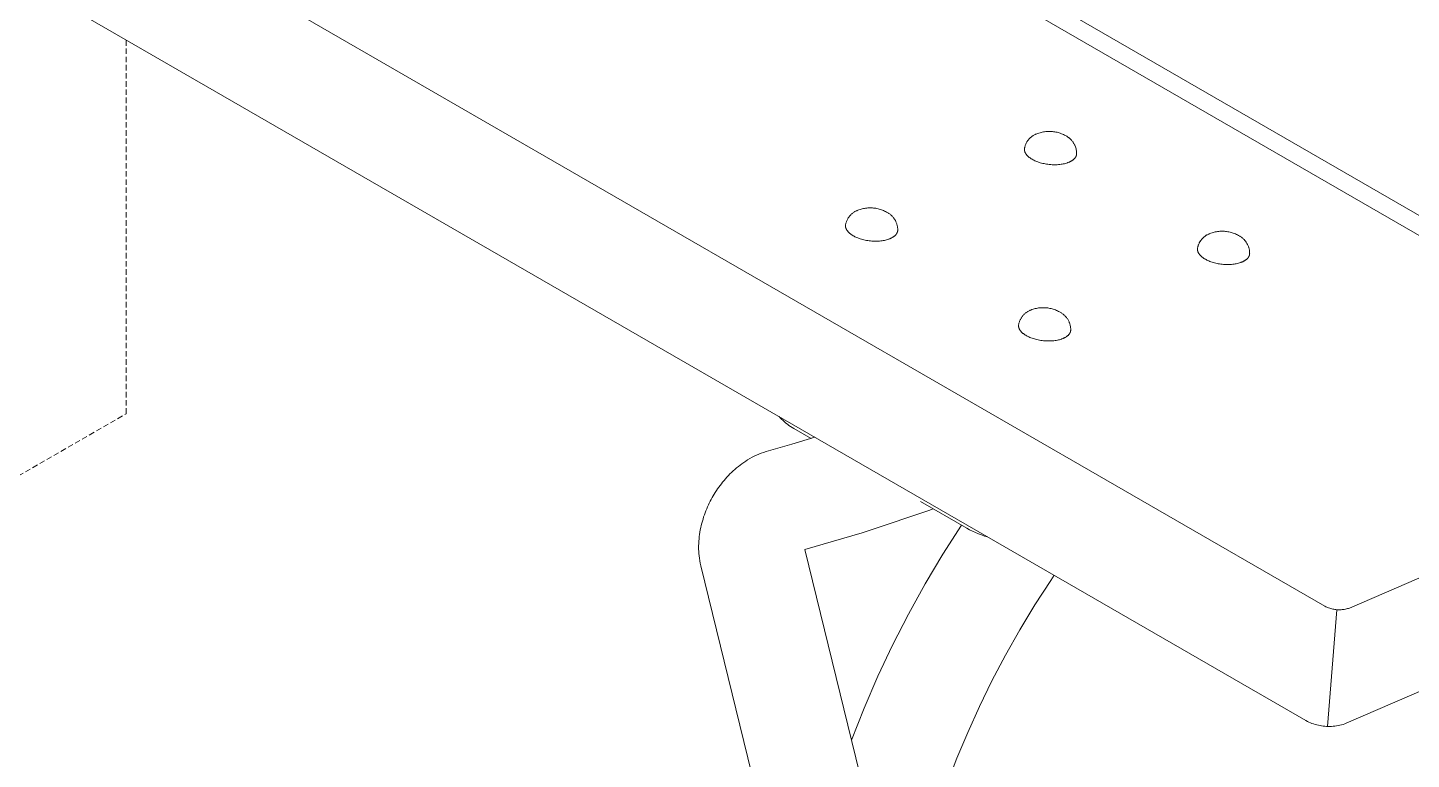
# Model space of a CAD drawing. Header units: millimetres. Extents: x -67 to 4862, y -244 to 3199.
# Drawn here: x 4266.5 to 4588.7, y 874.8 to 1045.3 of the extents above; entities that cross this region are included whole.
import ezdxf

# ---------------------------------------------------------------- set-up
doc = ezdxf.new("R2010")
doc.units = ezdxf.units.MM
doc.linetypes.add('HIDDEN', pattern=[1.905, 1.27, -0.635])
doc.layers.add('ZANO_R', color=7, linetype='Continuous', lineweight=0)
doc.layers.add('ZANO_R_przerywana', color=7, linetype='HIDDEN', lineweight=0)

msp = doc.modelspace()

# ---------------------------------------------------------------- linework, layer by layer
at = {"layer": 'ZANO_R'}
for p, q in [((3984.51, 1351.46), (4670.58, 955.36)), ((4667.36, 952.56), (3981.3, 1348.66)), ((3882.53, 1306.6), (4568.59, 910.5)), ((3878.14, 1279.95), (4564.2, 883.85)), ((4498.95, 1018.13), (4499.01, 1018.27)), ((4498.96, 1018.14), (4499.02, 1018.28)), ((4499.01, 1018.27), (4499.08, 1018.4)), ((4499.02, 1018.28), (4499.09, 1018.42)), ((4499.08, 1018.4), (4499.15, 1018.54)), ((4499.09, 1018.42), (4499.16, 1018.55)), ((4499.15, 1018.54), (4499.23, 1018.67)), ((4499.16, 1018.55), (4499.24, 1018.68)), ((4499.23, 1018.67), (4499.31, 1018.8)), ((4499.24, 1018.68), (4499.32, 1018.81)), ((4499.31, 1018.8), (4499.39, 1018.93)), ((4499.32, 1018.81), (4499.4, 1018.94)), ((4499.39, 1018.93), (4499.48, 1019.05)), ((4499.4, 1018.94), (4499.49, 1019.06)), ((4499.48, 1019.05), (4499.58, 1019.17)), ((4499.49, 1019.06), (4499.58, 1019.18)), ((4499.58, 1019.18), (4499.68, 1019.3)), ((4499.58, 1019.17), (4499.67, 1019.29)), ((4499.67, 1019.29), (4499.78, 1019.4)), ((4499.68, 1019.3), (4499.78, 1019.41)), ((4499.78, 1019.41), (4499.89, 1019.52)), ((4499.78, 1019.4), (4499.88, 1019.51)), ((4499.88, 1019.51), (4499.99, 1019.62)), ((4499.89, 1019.52), (4500, 1019.63)), ((4499.99, 1019.62), (4500.1, 1019.72)), ((4500, 1019.63), (4500.11, 1019.73)), ((4500.1, 1019.72), (4500.22, 1019.82)), ((4500.11, 1019.73), (4500.23, 1019.83)), ((4500.22, 1019.82), (4500.34, 1019.92)), ((4500.23, 1019.83), (4500.34, 1019.92)), ((4500.34, 1019.92), (4500.46, 1020.01)), ((4500.34, 1019.92), (4500.47, 1020.01)), ((4500.46, 1020.01), (4500.59, 1020.1)), ((4500.47, 1020.01), (4500.59, 1020.1)), ((4500.59, 1020.1), (4500.72, 1020.18)), ((4500.59, 1020.1), (4500.72, 1020.18)), ((4500.72, 1020.18), (4500.85, 1020.26)), ((4500.72, 1020.18), (4500.85, 1020.26)), ((4500.85, 1020.26), (4500.98, 1020.33)), ((4500.85, 1020.26), (4500.98, 1020.33)), ((4500.98, 1020.33), (4501.12, 1020.4)), ((4500.98, 1020.33), (4501.12, 1020.4)), ((4501.12, 1020.4), (4501.26, 1020.46)), ((4501.12, 1020.4), (4501.26, 1020.46)), ((4501.26, 1020.46), (4501.4, 1020.52)), ((4501.26, 1020.46), (4501.4, 1020.52)), ((4501.4, 1020.52), (4501.54, 1020.58)), ((4501.4, 1020.52), (4501.54, 1020.58)), ((4501.54, 1020.58), (4501.79, 1020.67)), ((4501.54, 1020.58), (4501.79, 1020.67)), ((4501.79, 1020.67), (4502.04, 1020.76)), ((4501.79, 1020.67), (4502.04, 1020.76)), ((4502.04, 1020.76), (4502.29, 1020.83)), ((4502.04, 1020.76), (4502.29, 1020.83)), ((4502.29, 1020.83), (4502.55, 1020.9)), ((4502.29, 1020.83), (4502.55, 1020.9)), ((4502.55, 1020.9), (4502.81, 1020.96)), ((4502.55, 1020.9), (4502.81, 1020.96)), ((4502.81, 1020.96), (4503.07, 1021.01)), ((4502.81, 1020.96), (4503.07, 1021.01)), ((4503.07, 1021.01), (4503.33, 1021.06)), ((4503.07, 1021.01), (4503.33, 1021.06)), ((4503.33, 1021.06), (4503.6, 1021.09)), ((4503.33, 1021.06), (4503.6, 1021.09)), ((4503.6, 1021.09), (4503.86, 1021.11)), ((4503.6, 1021.09), (4503.86, 1021.11)), ((4503.86, 1021.11), (4504.13, 1021.13)), ((4503.86, 1021.11), (4504.13, 1021.13)), ((4504.13, 1021.13), (4504.39, 1021.13)), ((4504.13, 1021.13), (4504.39, 1021.13)), ((4504.39, 1021.13), (4504.66, 1021.13)), ((4504.39, 1021.13), (4504.66, 1021.13)), ((4504.66, 1021.13), (4504.92, 1021.12)), ((4504.66, 1021.13), (4504.92, 1021.12)), ((4504.92, 1021.12), (4505.19, 1021.09)), ((4504.92, 1021.12), (4505.19, 1021.09)), ((4505.19, 1021.09), (4505.45, 1021.06)), ((4505.19, 1021.09), (4505.45, 1021.06)), ((4505.45, 1021.06), (4505.72, 1021.02)), ((4505.45, 1021.06), (4505.72, 1021.02)), ((4505.72, 1021.02), (4505.98, 1020.97)), ((4505.72, 1021.02), (4505.98, 1020.97)), ((4505.98, 1020.97), (4506.24, 1020.92)), ((4505.98, 1020.97), (4506.24, 1020.92)), ((4506.24, 1020.92), (4506.49, 1020.85)), ((4506.24, 1020.92), (4506.49, 1020.85)), ((4506.49, 1020.85), (4506.75, 1020.77)), ((4506.49, 1020.85), (4506.75, 1020.77)), ((4506.75, 1020.77), (4507, 1020.69)), ((4506.75, 1020.77), (4507, 1020.69)), ((4507, 1020.69), (4507.25, 1020.6)), ((4507, 1020.69), (4507.25, 1020.6)), ((4507.25, 1020.6), (4507.5, 1020.49)), ((4507.25, 1020.6), (4507.5, 1020.49)), ((4507.5, 1020.49), (4507.74, 1020.38)), ((4507.5, 1020.49), (4507.74, 1020.38)), ((4507.74, 1020.38), (4507.97, 1020.27)), ((4507.74, 1020.38), (4507.97, 1020.27)), ((4507.97, 1020.27), (4508.21, 1020.14)), ((4507.97, 1020.27), (4508.21, 1020.14)), ((4508.21, 1020.14), (4508.35, 1020.07)), ((4508.21, 1020.14), (4508.35, 1020.07)), ((4508.35, 1020.07), (4508.49, 1019.99)), ((4508.35, 1020.07), (4508.49, 1019.99)), ((4508.49, 1019.99), (4508.63, 1019.9)), ((4508.49, 1019.99), (4508.63, 1019.91)), ((4508.63, 1019.91), (4508.76, 1019.82)), ((4508.63, 1019.9), (4508.77, 1019.82)), ((4508.76, 1019.82), (4508.89, 1019.73)), ((4508.77, 1019.82), (4508.9, 1019.72)), ((4508.89, 1019.73), (4509.02, 1019.63)), ((4508.9, 1019.72), (4509.03, 1019.63)), ((4509.02, 1019.63), (4509.14, 1019.53)), ((4509.03, 1019.63), (4509.15, 1019.52)), ((4509.14, 1019.53), (4509.27, 1019.43)), ((4509.15, 1019.52), (4509.28, 1019.42)), ((4509.27, 1019.43), (4509.38, 1019.32)), ((4509.28, 1019.42), (4509.39, 1019.31)), ((4509.38, 1019.32), (4509.5, 1019.2)), ((4509.39, 1019.31), (4509.51, 1019.19)), ((4509.5, 1019.2), (4509.6, 1019.09)), ((4509.51, 1019.19), (4509.62, 1019.07)), ((4509.6, 1019.09), (4509.71, 1018.97)), ((4509.62, 1019.07), (4509.72, 1018.95)), ((4509.71, 1018.97), (4509.81, 1018.84)), ((4509.72, 1018.95), (4509.83, 1018.83)), ((4509.81, 1018.84), (4509.91, 1018.72)), ((4509.83, 1018.83), (4509.92, 1018.7)), ((4509.91, 1018.72), (4510, 1018.59)), ((4509.92, 1018.7), (4510.01, 1018.57)), ((4510, 1018.59), (4510.09, 1018.45)), ((4510.01, 1018.57), (4510.1, 1018.43)), ((4510.09, 1018.45), (4510.17, 1018.32)), ((4510.1, 1018.43), (4510.19, 1018.29)), ((4510.17, 1018.32), (4510.25, 1018.18)), ((4510.19, 1018.29), (4510.26, 1018.15)), ((4510.25, 1018.18), (4510.32, 1018.03)), ((4498.65, 1017.06), (4498.66, 1017.1)), ((4498.65, 1017.02), (4498.65, 1017.06)), ((4498.65, 1016.97), (4498.65, 1017.02)), ((4498.65, 1016.93), (4498.65, 1016.97)), ((4498.65, 1016.89), (4498.65, 1016.93)), ((4498.65, 1016.85), (4498.65, 1016.89)), ((4498.66, 1016.8), (4498.65, 1016.85)), ((4498.66, 1017.12), (4498.69, 1017.27)), ((4498.66, 1017.1), (4498.69, 1017.25)), ((4498.66, 1016.76), (4498.66, 1016.8)), ((4498.67, 1016.72), (4498.66, 1016.76)), ((4498.67, 1016.68), (4498.67, 1016.72)), ((4498.68, 1016.63), (4498.67, 1016.68)), ((4498.69, 1016.59), (4498.68, 1016.63)), ((4498.69, 1017.27), (4498.72, 1017.42)), ((4498.69, 1017.25), (4498.72, 1017.4)), ((4498.7, 1016.55), (4498.69, 1016.59)), ((4498.71, 1016.51), (4498.7, 1016.55)), ((4498.72, 1016.46), (4498.71, 1016.51)), ((4498.72, 1017.42), (4498.76, 1017.57)), ((4498.72, 1017.4), (4498.75, 1017.55)), ((4498.74, 1016.42), (4498.72, 1016.46)), ((4498.75, 1016.38), (4498.74, 1016.42)), ((4498.75, 1017.55), (4498.8, 1017.69)), ((4498.77, 1016.34), (4498.75, 1016.38)), ((4498.76, 1017.57), (4498.8, 1017.71)), ((4498.78, 1016.29), (4498.77, 1016.34)), ((4498.8, 1016.25), (4498.78, 1016.29)), ((4498.8, 1017.71), (4498.85, 1017.86)), ((4498.8, 1017.69), (4498.84, 1017.84)), ((4498.82, 1016.21), (4498.8, 1016.25)), ((4498.84, 1016.17), (4498.82, 1016.21)), ((4498.84, 1017.84), (4498.9, 1017.98)), ((4498.86, 1016.13), (4498.84, 1016.17)), ((4498.85, 1017.86), (4498.9, 1018)), ((4498.88, 1016.08), (4498.86, 1016.13)), ((4498.91, 1016.04), (4498.88, 1016.08)), ((4498.9, 1018), (4498.96, 1018.14)), ((4498.9, 1017.98), (4498.95, 1018.13)), ((4498.93, 1016), (4498.91, 1016.04)), ((4498.96, 1015.96), (4498.93, 1016)), ((4498.98, 1015.92), (4498.96, 1015.96)), ((4499.01, 1015.88), (4498.98, 1015.92)), ((4499.04, 1015.84), (4499.01, 1015.88)), ((4499.07, 1015.8), (4499.04, 1015.84)), ((4499.1, 1015.76), (4499.07, 1015.8)), ((4499.16, 1015.68), (4499.1, 1015.76)), ((4499.23, 1015.6), (4499.16, 1015.68)), ((4499.3, 1015.52), (4499.23, 1015.6)), ((4499.37, 1015.44), (4499.3, 1015.52)), ((4499.44, 1015.37), (4499.37, 1015.44)), ((4499.52, 1015.29), (4499.44, 1015.37)), ((4499.61, 1015.22), (4499.52, 1015.29)), ((4499.69, 1015.15), (4499.61, 1015.22)), ((4499.78, 1015.08), (4499.69, 1015.15)), ((4499.87, 1015.01), (4499.78, 1015.08)), ((4499.96, 1014.94), (4499.87, 1015.01)), ((4500.05, 1014.88), (4499.96, 1014.94)), ((4510.26, 1018.15), (4510.34, 1018.01)), ((4510.32, 1018.03), (4510.39, 1017.89)), ((4510.34, 1018.01), (4510.41, 1017.86)), ((4510.39, 1017.89), (4510.45, 1017.74)), ((4510.41, 1017.86), (4510.47, 1017.71)), ((4510.44, 1014.96), (4510.42, 1014.93)), ((4510.46, 1014.99), (4510.44, 1014.96)), ((4510.45, 1017.74), (4510.51, 1017.59)), ((4510.49, 1015.02), (4510.46, 1014.99)), ((4510.47, 1017.71), (4510.53, 1017.56)), ((4510.51, 1015.05), (4510.49, 1015.02)), ((4510.51, 1017.59), (4510.57, 1017.44)), ((4510.53, 1015.09), (4510.51, 1015.05)), ((4510.53, 1017.56), (4510.58, 1017.41)), ((4510.55, 1015.12), (4510.53, 1015.09)), ((4510.57, 1015.15), (4510.55, 1015.12)), ((4510.57, 1017.44), (4510.61, 1017.29)), ((4510.59, 1015.19), (4510.57, 1015.15)), ((4510.58, 1017.41), (4510.63, 1017.25)), ((4510.61, 1015.22), (4510.59, 1015.19)), ((4510.61, 1017.29), (4510.66, 1017.14)), ((4510.63, 1015.25), (4510.61, 1015.22)), ((4510.63, 1017.25), (4510.67, 1017.1)), ((4510.65, 1015.29), (4510.63, 1015.25)), ((4510.66, 1015.32), (4510.65, 1015.29)), ((4510.66, 1017.14), (4510.7, 1016.98)), ((4510.68, 1015.36), (4510.66, 1015.32)), ((4510.67, 1017.1), (4510.7, 1016.94)), ((4510.69, 1015.39), (4510.68, 1015.36)), ((4510.71, 1015.42), (4510.69, 1015.39)), ((4510.7, 1016.98), (4510.73, 1016.83)), ((4510.7, 1016.94), (4510.73, 1016.78)), ((4510.72, 1015.46), (4510.71, 1015.42)), ((4510.73, 1015.49), (4510.72, 1015.46)), ((4510.73, 1016.83), (4510.75, 1016.67)), ((4510.73, 1016.78), (4510.76, 1016.62)), ((4510.74, 1015.53), (4510.73, 1015.49)), ((4510.75, 1015.57), (4510.74, 1015.53)), ((4510.75, 1016.67), (4510.78, 1016.51)), ((4510.76, 1015.6), (4510.75, 1015.57)), ((4510.76, 1016.62), (4510.78, 1016.46)), ((4510.77, 1015.64), (4510.76, 1015.6)), ((4510.78, 1015.67), (4510.77, 1015.64)), ((4510.78, 1016.51), (4510.79, 1016.35)), ((4510.78, 1016.46), (4510.79, 1016.3)), ((4510.79, 1015.71), (4510.78, 1015.67)), ((4510.79, 1016.35), (4510.8, 1016.19)), ((4510.79, 1016.3), (4510.8, 1016.14)), ((4510.8, 1015.78), (4510.79, 1015.74)), ((4510.79, 1015.74), (4510.79, 1015.71)), ((4510.8, 1016.19), (4510.81, 1016.03)), ((4510.8, 1016.14), (4510.8, 1015.98)), ((4510.8, 1015.98), (4510.8, 1015.82)), ((4510.8, 1015.82), (4510.8, 1015.78)), ((4510.81, 1016.03), (4510.81, 1015.87)), ((4500.15, 1014.81), (4500.05, 1014.88)), ((4500.25, 1014.75), (4500.15, 1014.81)), ((4500.35, 1014.69), (4500.25, 1014.75)), ((4500.45, 1014.63), (4500.35, 1014.69)), ((4500.65, 1014.52), (4500.45, 1014.63)), ((4500.85, 1014.41), (4500.65, 1014.52)), ((4501.07, 1014.31), (4500.85, 1014.41)), ((4501.31, 1014.21), (4501.07, 1014.31)), ((4501.55, 1014.11), (4501.31, 1014.21)), ((4501.8, 1014.01), (4501.55, 1014.11)), ((4502.07, 1013.92), (4501.8, 1014.01)), ((4502.34, 1013.84), (4502.07, 1013.92)), ((4502.62, 1013.76), (4502.34, 1013.84)), ((4502.91, 1013.69), (4502.62, 1013.76)), ((4503.21, 1013.62), (4502.91, 1013.69)), ((4503.51, 1013.56), (4503.21, 1013.62)), ((4503.82, 1013.51), (4503.51, 1013.56)), ((4504.13, 1013.47), (4503.82, 1013.51)), ((4504.44, 1013.43), (4504.13, 1013.47)), ((4504.76, 1013.4), (4504.44, 1013.43)), ((4505.07, 1013.38), (4504.76, 1013.4)), ((4505.38, 1013.37), (4505.07, 1013.38)), ((4505.69, 1013.37), (4505.38, 1013.37)), ((4506, 1013.37), (4505.69, 1013.37)), ((4506.3, 1013.38), (4506, 1013.37)), ((4506.6, 1013.4), (4506.3, 1013.38)), ((4506.89, 1013.43), (4506.6, 1013.4)), ((4507.17, 1013.47), (4506.89, 1013.43)), ((4507.44, 1013.51), (4507.17, 1013.47)), ((4507.7, 1013.56), (4507.44, 1013.51)), ((4507.95, 1013.61), (4507.7, 1013.56)), ((4508.2, 1013.67), (4507.95, 1013.61)), ((4508.43, 1013.74), (4508.2, 1013.67)), ((4508.64, 1013.81), (4508.43, 1013.74)), ((4508.75, 1013.85), (4508.64, 1013.81)), ((4508.85, 1013.89), (4508.75, 1013.85)), ((4508.95, 1013.93), (4508.85, 1013.89)), ((4509.05, 1013.97), (4508.95, 1013.93)), ((4509.13, 1014), (4509.05, 1013.97)), ((4509.22, 1014.04), (4509.13, 1014)), ((4509.31, 1014.09), (4509.22, 1014.04)), ((4509.39, 1014.13), (4509.31, 1014.09)), ((4509.47, 1014.17), (4509.39, 1014.13)), ((4509.55, 1014.22), (4509.47, 1014.17)), ((4509.63, 1014.26), (4509.55, 1014.22)), ((4509.71, 1014.31), (4509.63, 1014.26)), ((4509.78, 1014.36), (4509.71, 1014.31)), ((4509.86, 1014.41), (4509.78, 1014.36)), ((4509.93, 1014.46), (4509.86, 1014.41)), ((4510, 1014.52), (4509.93, 1014.46)), ((4510.07, 1014.57), (4510, 1014.52)), ((4510.13, 1014.63), (4510.07, 1014.57)), ((4510.19, 1014.69), (4510.13, 1014.63)), ((4510.25, 1014.74), (4510.19, 1014.69)), ((4510.31, 1014.8), (4510.25, 1014.74)), ((4510.36, 1014.86), (4510.31, 1014.8)), ((4510.39, 1014.9), (4510.36, 1014.86)), ((4510.42, 1014.93), (4510.39, 1014.9)), ((4458.55, 1002.01), (4458.67, 1002.11)), ((4458.67, 1002.11), (4458.8, 1002.2)), ((4458.8, 1002.2), (4458.92, 1002.29)), ((4458.92, 1002.29), (4459.05, 1002.37)), ((4459.05, 1002.37), (4459.18, 1002.45)), ((4459.18, 1002.45), (4459.32, 1002.52)), ((4459.32, 1002.52), (4459.45, 1002.59)), ((4459.45, 1002.59), (4459.59, 1002.65)), ((4459.59, 1002.65), (4459.73, 1002.71)), ((4459.73, 1002.71), (4459.87, 1002.77)), ((4459.87, 1002.77), (4460.12, 1002.86)), ((4460.12, 1002.86), (4460.37, 1002.95)), ((4460.37, 1002.95), (4460.63, 1003.03)), ((4460.63, 1003.03), (4460.89, 1003.09)), ((4460.89, 1003.09), (4461.14, 1003.15)), ((4461.14, 1003.15), (4461.4, 1003.2)), ((4461.4, 1003.2), (4461.67, 1003.25)), ((4461.67, 1003.25), (4461.93, 1003.28)), ((4461.93, 1003.28), (4462.2, 1003.3)), ((4462.2, 1003.3), (4462.46, 1003.32)), ((4462.46, 1003.32), (4462.73, 1003.32)), ((4462.73, 1003.32), (4462.99, 1003.32)), ((4462.99, 1003.32), (4463.26, 1003.31)), ((4463.26, 1003.31), (4463.52, 1003.28)), ((4463.52, 1003.28), (4463.79, 1003.25)), ((4463.79, 1003.25), (4464.05, 1003.21)), ((4464.05, 1003.21), (4464.31, 1003.16)), ((4464.31, 1003.16), (4464.57, 1003.11)), ((4464.57, 1003.11), (4464.83, 1003.04)), ((4464.83, 1003.04), (4465.08, 1002.96)), ((4465.08, 1002.96), (4465.33, 1002.88)), ((4465.33, 1002.88), (4465.58, 1002.79)), ((4465.58, 1002.79), (4465.83, 1002.68)), ((4465.83, 1002.68), (4466.07, 1002.57)), ((4466.07, 1002.57), (4466.31, 1002.46)), ((4466.31, 1002.46), (4466.54, 1002.33)), ((4466.54, 1002.33), (4466.69, 1002.26)), ((4466.69, 1002.26), (4466.83, 1002.18)), ((4466.83, 1002.18), (4466.97, 1002.09)), ((4466.97, 1002.09), (4467.1, 1002.01)), ((4456.99, 999.21), (4456.98, 999.16)), ((4456.98, 999.16), (4456.98, 999.12)), ((4456.98, 999.12), (4456.99, 999.08)), ((4456.99, 999.29), (4457.02, 999.44)), ((4456.99, 999.29), (4456.99, 999.25)), ((4456.99, 999.25), (4456.99, 999.21)), ((4456.99, 999.08), (4456.99, 999.04)), ((4456.99, 999.04), (4456.99, 998.99)), ((4456.99, 998.99), (4456.99, 998.95)), ((4456.99, 998.95), (4457, 998.91)), ((4457, 998.91), (4457.01, 998.87)), ((4457.01, 998.87), (4457.01, 998.82)), ((4457.01, 998.82), (4457.02, 998.78)), ((4457.02, 999.44), (4457.05, 999.59)), ((4457.05, 999.59), (4457.09, 999.74)), ((4457.09, 999.74), (4457.13, 999.88)), ((4457.13, 999.88), (4457.18, 1000.03)), ((4457.18, 1000.03), (4457.23, 1000.17)), ((4457.23, 1000.17), (4457.29, 1000.32)), ((4457.29, 1000.32), (4457.35, 1000.46)), ((4457.35, 1000.46), (4457.42, 1000.59)), ((4457.42, 1000.59), (4457.49, 1000.73)), ((4457.49, 1000.73), (4457.56, 1000.86)), ((4457.56, 1000.86), (4457.64, 1000.99)), ((4457.64, 1000.99), (4457.73, 1001.12)), ((4457.73, 1001.12), (4457.82, 1001.24)), ((4457.82, 1001.24), (4457.91, 1001.36)), ((4457.91, 1001.36), (4458.01, 1001.48)), ((4458.01, 1001.48), (4458.11, 1001.59)), ((4458.11, 1001.59), (4458.21, 1001.7)), ((4458.21, 1001.7), (4458.32, 1001.81)), ((4458.32, 1001.81), (4458.44, 1001.91)), ((4458.44, 1001.91), (4458.55, 1002.01)), ((4467.1, 1002.01), (4467.23, 1001.91)), ((4467.23, 1001.91), (4467.36, 1001.82)), ((4467.36, 1001.82), (4467.49, 1001.71)), ((4467.49, 1001.71), (4467.61, 1001.61)), ((4467.61, 1001.61), (4467.73, 1001.5)), ((4467.73, 1001.5), (4467.84, 1001.38)), ((4467.84, 1001.38), (4467.95, 1001.26)), ((4467.95, 1001.26), (4468.06, 1001.14)), ((4468.06, 1001.14), (4468.16, 1001.02)), ((4468.16, 1001.02), (4468.26, 1000.89)), ((4468.26, 1000.89), (4468.35, 1000.76)), ((4468.35, 1000.76), (4468.44, 1000.62)), ((4468.44, 1000.62), (4468.52, 1000.48)), ((4468.52, 1000.48), (4468.6, 1000.34)), ((4468.6, 1000.34), (4468.67, 1000.2)), ((4468.67, 1000.2), (4468.74, 1000.05)), ((4468.74, 1000.05), (4468.8, 999.9)), ((4468.8, 999.9), (4468.86, 999.75)), ((4468.86, 999.75), (4468.91, 999.6)), ((4468.91, 999.6), (4468.96, 999.44)), ((4468.96, 999.44), (4469, 999.29)), ((4469, 999.29), (4469.04, 999.13)), ((4469.04, 999.13), (4469.07, 998.97)), ((4469.07, 998.97), (4469.09, 998.81)), ((4457.02, 998.78), (4457.03, 998.74)), ((4457.03, 998.74), (4457.04, 998.7)), ((4457.04, 998.7), (4457.06, 998.65)), ((4457.06, 998.65), (4457.07, 998.61)), ((4457.07, 998.61), (4457.08, 998.57)), ((4457.08, 998.57), (4457.1, 998.53)), ((4457.1, 998.53), (4457.12, 998.48)), ((4457.12, 998.48), (4457.14, 998.44)), ((4457.14, 998.44), (4457.15, 998.4)), ((4457.15, 998.4), (4457.17, 998.36)), ((4457.17, 998.36), (4457.2, 998.32)), ((4457.2, 998.32), (4457.22, 998.27)), ((4457.22, 998.27), (4457.24, 998.23)), ((4457.24, 998.23), (4457.26, 998.19)), ((4457.26, 998.19), (4457.29, 998.15)), ((4457.29, 998.15), (4457.32, 998.11)), ((4457.32, 998.11), (4457.34, 998.07)), ((4457.34, 998.07), (4457.37, 998.03)), ((4457.37, 998.03), (4457.4, 997.99)), ((4457.4, 997.99), (4457.43, 997.95)), ((4457.43, 997.95), (4457.49, 997.87)), ((4457.49, 997.87), (4457.56, 997.79)), ((4457.56, 997.79), (4457.63, 997.71)), ((4457.63, 997.71), (4457.7, 997.63)), ((4457.7, 997.63), (4457.78, 997.56)), ((4457.78, 997.56), (4457.86, 997.48)), ((4457.86, 997.48), (4457.94, 997.41)), ((4457.94, 997.41), (4458.02, 997.34)), ((4458.02, 997.34), (4458.11, 997.27)), ((4458.11, 997.27), (4458.2, 997.2)), ((4458.2, 997.2), (4458.29, 997.13)), ((4458.29, 997.13), (4458.39, 997.07)), ((4458.39, 997.07), (4458.48, 997)), ((4458.48, 997), (4458.58, 996.94)), ((4458.58, 996.94), (4458.68, 996.88)), ((4458.68, 996.88), (4458.78, 996.82)), ((4458.78, 996.82), (4458.98, 996.71)), ((4458.98, 996.71), (4459.19, 996.6)), ((4459.19, 996.6), (4459.41, 996.5)), ((4459.41, 996.5), (4459.64, 996.4)), ((4459.64, 996.4), (4459.88, 996.3)), ((4459.88, 996.3), (4460.14, 996.2)), ((4460.14, 996.2), (4460.4, 996.11)), ((4460.4, 996.11), (4460.67, 996.03)), ((4460.67, 996.03), (4460.95, 995.95)), ((4460.95, 995.95), (4461.24, 995.88)), ((4461.24, 995.88), (4461.54, 995.81)), ((4461.54, 995.81), (4461.84, 995.75)), ((4461.84, 995.75), (4462.15, 995.7)), ((4462.15, 995.7), (4462.46, 995.66)), ((4462.46, 995.66), (4462.77, 995.62)), ((4462.77, 995.62), (4463.09, 995.59)), ((4464.93, 995.59), (4465.22, 995.62)), ((4465.22, 995.62), (4465.5, 995.66)), ((4465.5, 995.66), (4465.77, 995.7)), ((4465.77, 995.7), (4466.04, 995.75)), ((4466.04, 995.75), (4466.29, 995.8)), ((4466.29, 995.8), (4466.53, 995.86)), ((4466.53, 995.86), (4466.76, 995.93)), ((4466.76, 995.93), (4466.98, 996)), ((4466.98, 996), (4467.08, 996.04)), ((4467.08, 996.04), (4467.19, 996.08)), ((4467.19, 996.08), (4467.28, 996.12)), ((4467.28, 996.12), (4467.38, 996.16)), ((4467.38, 996.16), (4467.47, 996.19)), ((4467.47, 996.19), (4467.55, 996.23)), ((4467.55, 996.23), (4467.64, 996.28)), ((4467.64, 996.28), (4467.72, 996.32)), ((4467.72, 996.32), (4467.81, 996.36)), ((4467.81, 996.36), (4467.89, 996.41)), ((4467.89, 996.41), (4467.97, 996.45)), ((4467.97, 996.45), (4468.04, 996.5)), ((4468.04, 996.5), (4468.12, 996.55)), ((4468.12, 996.55), (4468.19, 996.6)), ((4468.19, 996.6), (4468.26, 996.65)), ((4468.26, 996.65), (4468.33, 996.71)), ((4468.33, 996.71), (4468.4, 996.76)), ((4468.4, 996.76), (4468.46, 996.82)), ((4468.46, 996.82), (4468.53, 996.88)), ((4468.53, 996.88), (4468.59, 996.93)), ((4468.59, 996.93), (4468.64, 996.99)), ((4468.64, 996.99), (4468.7, 997.05)), ((4468.7, 997.05), (4468.72, 997.09)), ((4468.72, 997.09), (4468.75, 997.12)), ((4468.75, 997.12), (4468.77, 997.15)), ((4468.77, 997.15), (4468.8, 997.18)), ((4468.8, 997.18), (4468.82, 997.21)), ((4468.82, 997.21), (4468.84, 997.24)), ((4468.84, 997.24), (4468.87, 997.28)), ((4468.87, 997.28), (4468.89, 997.31)), ((4468.89, 997.31), (4468.91, 997.34)), ((4468.91, 997.34), (4468.93, 997.38)), ((4468.93, 997.38), (4468.94, 997.41)), ((4468.94, 997.41), (4468.96, 997.44)), ((4468.96, 997.44), (4468.98, 997.48)), ((4468.98, 997.48), (4469, 997.51)), ((4469, 997.51), (4469.01, 997.55)), ((4469.01, 997.55), (4469.03, 997.58)), ((4469.03, 997.58), (4469.04, 997.61)), ((4469.04, 997.61), (4469.05, 997.65)), ((4469.05, 997.65), (4469.06, 997.68)), ((4469.06, 997.68), (4469.08, 997.72)), ((4469.08, 997.72), (4469.09, 997.76)), ((4469.09, 998.81), (4469.11, 998.65)), ((4469.09, 997.76), (4469.1, 997.79)), ((4469.1, 997.83), (4469.11, 997.86)), ((4469.1, 997.79), (4469.1, 997.83)), ((4469.11, 998.65), (4469.13, 998.49)), ((4469.11, 997.86), (4469.12, 997.9)), ((4469.12, 997.9), (4469.13, 997.93)), ((4469.13, 998.49), (4469.13, 998.33)), ((4469.13, 998.33), (4469.14, 998.17)), ((4469.14, 998.17), (4469.13, 998.01)), ((4469.13, 997.97), (4469.13, 998.01)), ((4469.13, 997.93), (4469.13, 997.97)), ((4539.6, 995.54), (4539.68, 995.67)), ((4539.61, 995.55), (4539.69, 995.68)), ((4539.68, 995.67), (4539.77, 995.79)), ((4539.69, 995.68), (4539.78, 995.8)), ((4539.77, 995.79), (4539.87, 995.91)), ((4539.78, 995.8), (4539.87, 995.92)), ((4539.87, 995.92), (4539.97, 996.04)), ((4539.87, 995.91), (4539.96, 996.03)), ((4539.96, 996.03), (4540.06, 996.14)), ((4539.97, 996.04), (4540.07, 996.15)), ((4540.06, 996.14), (4540.17, 996.25)), ((4540.07, 996.15), (4540.18, 996.26)), ((4540.17, 996.25), (4540.28, 996.36)), ((4540.18, 996.26), (4540.29, 996.37)), ((4540.28, 996.36), (4540.39, 996.46)), ((4540.29, 996.37), (4540.4, 996.47)), ((4540.39, 996.46), (4540.51, 996.56)), ((4540.4, 996.47), (4540.51, 996.57)), ((4540.51, 996.56), (4540.63, 996.66)), ((4540.51, 996.57), (4540.63, 996.66)), ((4540.63, 996.66), (4540.75, 996.75)), ((4540.63, 996.66), (4540.76, 996.75)), ((4540.75, 996.75), (4540.88, 996.84)), ((4540.76, 996.75), (4540.88, 996.84)), ((4540.88, 996.84), (4541, 996.92)), ((4540.88, 996.84), (4541.01, 996.92)), ((4541, 996.92), (4541.14, 997)), ((4541.01, 996.92), (4541.14, 997)), ((4541.14, 997), (4541.27, 997.07)), ((4541.14, 997), (4541.27, 997.07)), ((4541.27, 997.07), (4541.41, 997.14)), ((4541.27, 997.07), (4541.41, 997.14)), ((4541.41, 997.14), (4541.55, 997.2)), ((4541.41, 997.14), (4541.55, 997.2)), ((4541.55, 997.2), (4541.69, 997.26)), ((4541.55, 997.2), (4541.69, 997.26)), ((4541.69, 997.26), (4541.83, 997.32)), ((4541.69, 997.26), (4541.83, 997.32)), ((4541.83, 997.32), (4542.08, 997.41)), ((4541.83, 997.32), (4542.08, 997.41)), ((4542.08, 997.41), (4542.33, 997.5)), ((4542.08, 997.41), (4542.33, 997.5)), ((4542.33, 997.5), (4542.58, 997.57)), ((4542.33, 997.5), (4542.58, 997.57)), ((4542.58, 997.57), (4542.84, 997.64)), ((4542.58, 997.57), (4542.84, 997.64)), ((4542.84, 997.64), (4543.1, 997.7)), ((4542.84, 997.64), (4543.1, 997.7)), ((4543.1, 997.7), (4543.36, 997.75)), ((4543.1, 997.7), (4543.36, 997.75)), ((4543.36, 997.75), (4543.62, 997.8)), ((4543.36, 997.75), (4543.62, 997.8)), ((4543.62, 997.8), (4543.89, 997.83)), ((4543.62, 997.8), (4543.89, 997.83)), ((4543.89, 997.83), (4544.15, 997.85)), ((4543.89, 997.83), (4544.15, 997.85)), ((4544.15, 997.85), (4544.42, 997.87)), ((4544.15, 997.85), (4544.42, 997.87)), ((4544.42, 997.87), (4544.68, 997.87)), ((4544.42, 997.87), (4544.68, 997.87)), ((4544.68, 997.87), (4544.95, 997.87)), ((4544.68, 997.87), (4544.95, 997.87)), ((4544.95, 997.87), (4545.21, 997.86)), ((4544.95, 997.87), (4545.21, 997.86)), ((4545.21, 997.86), (4545.48, 997.83)), ((4545.21, 997.86), (4545.48, 997.83)), ((4545.48, 997.83), (4545.74, 997.8)), ((4545.48, 997.83), (4545.74, 997.8)), ((4545.74, 997.8), (4546.01, 997.76)), ((4545.74, 997.8), (4546.01, 997.76)), ((4546.01, 997.76), (4546.27, 997.71)), ((4546.01, 997.76), (4546.27, 997.71)), ((4546.27, 997.71), (4546.53, 997.66)), ((4546.27, 997.71), (4546.53, 997.66)), ((4546.53, 997.66), (4546.78, 997.59)), ((4546.53, 997.66), (4546.78, 997.59)), ((4546.78, 997.59), (4547.04, 997.51)), ((4546.78, 997.59), (4547.04, 997.51)), ((4547.04, 997.51), (4547.29, 997.43)), ((4547.04, 997.51), (4547.29, 997.43)), ((4547.29, 997.43), (4547.54, 997.33)), ((4547.29, 997.43), (4547.54, 997.33)), ((4547.54, 997.33), (4547.78, 997.23)), ((4547.54, 997.33), (4547.78, 997.23)), ((4547.78, 997.23), (4548.03, 997.12)), ((4547.78, 997.23), (4548.03, 997.12)), ((4548.03, 997.12), (4548.26, 997)), ((4548.03, 997.12), (4548.26, 997)), ((4548.26, 997), (4548.5, 996.88)), ((4548.26, 997), (4548.5, 996.88)), ((4548.5, 996.88), (4548.64, 996.8)), ((4548.5, 996.88), (4548.64, 996.8)), ((4548.64, 996.8), (4548.78, 996.73)), ((4548.64, 996.8), (4548.78, 996.73)), ((4548.78, 996.73), (4548.92, 996.64)), ((4548.78, 996.73), (4548.92, 996.64)), ((4548.92, 996.64), (4549.06, 996.55)), ((4548.92, 996.64), (4549.05, 996.56)), ((4549.05, 996.56), (4549.18, 996.47)), ((4549.06, 996.55), (4549.19, 996.46)), ((4549.18, 996.47), (4549.31, 996.37)), ((4549.19, 996.46), (4549.32, 996.36)), ((4549.31, 996.37), (4549.43, 996.27)), ((4549.32, 996.36), (4549.44, 996.26)), ((4549.43, 996.27), (4549.55, 996.16)), ((4549.44, 996.26), (4549.56, 996.16)), ((4549.55, 996.16), (4549.67, 996.06)), ((4549.56, 996.16), (4549.68, 996.05)), ((4549.67, 996.06), (4549.78, 995.94)), ((4549.68, 996.05), (4549.8, 995.93)), ((4549.78, 995.94), (4549.89, 995.83)), ((4549.8, 995.93), (4549.91, 995.81)), ((4549.89, 995.83), (4550, 995.71)), ((4549.91, 995.81), (4550.01, 995.69)), ((4550, 995.71), (4550.1, 995.58)), ((4550.01, 995.69), (4550.11, 995.57)), ((4463.09, 995.59), (4463.4, 995.57)), ((4463.4, 995.57), (4463.72, 995.56)), ((4463.72, 995.56), (4464.03, 995.56)), ((4464.03, 995.56), (4464.33, 995.56)), ((4464.33, 995.56), (4464.64, 995.57)), ((4464.64, 995.57), (4464.93, 995.59)), ((4538.94, 993.8), (4538.95, 993.84)), ((4538.94, 993.75), (4538.94, 993.8)), ((4538.94, 993.71), (4538.94, 993.75)), ((4538.94, 993.67), (4538.94, 993.71)), ((4538.94, 993.63), (4538.94, 993.67)), ((4538.94, 993.59), (4538.94, 993.63)), ((4538.95, 993.54), (4538.94, 993.59)), ((4538.95, 993.86), (4538.98, 994.01)), ((4538.95, 993.84), (4538.97, 993.99)), ((4538.95, 993.5), (4538.95, 993.54)), ((4538.96, 993.46), (4538.95, 993.5)), ((4538.96, 993.42), (4538.96, 993.46)), ((4538.97, 993.37), (4538.96, 993.42)), ((4538.97, 993.99), (4539.01, 994.14)), ((4538.98, 993.33), (4538.97, 993.37)), ((4538.98, 994.01), (4539.01, 994.16)), ((4538.99, 993.29), (4538.98, 993.33)), ((4539, 993.25), (4538.99, 993.29)), ((4539.01, 993.2), (4539, 993.25)), ((4539.01, 994.16), (4539.05, 994.31)), ((4539.01, 994.14), (4539.04, 994.29)), ((4539.03, 993.16), (4539.01, 993.2)), ((4539.04, 993.12), (4539.03, 993.16)), ((4539.04, 994.29), (4539.09, 994.43)), ((4539.06, 993.08), (4539.04, 993.12)), ((4539.05, 994.31), (4539.09, 994.45)), ((4539.07, 993.03), (4539.06, 993.08)), ((4539.09, 992.99), (4539.07, 993.03)), ((4539.09, 994.45), (4539.14, 994.6)), ((4539.09, 994.43), (4539.13, 994.58)), ((4539.11, 992.95), (4539.09, 992.99)), ((4539.13, 992.91), (4539.11, 992.95)), ((4539.13, 994.58), (4539.18, 994.72)), ((4539.15, 992.87), (4539.13, 992.91)), ((4539.14, 994.6), (4539.19, 994.74)), ((4539.17, 992.82), (4539.15, 992.87)), ((4539.2, 992.78), (4539.17, 992.82)), ((4539.18, 994.72), (4539.24, 994.86)), ((4539.19, 994.74), (4539.25, 994.88)), ((4539.22, 992.74), (4539.2, 992.78)), ((4539.24, 992.7), (4539.22, 992.74)), ((4539.24, 994.86), (4539.3, 995)), ((4539.27, 992.66), (4539.24, 992.7)), ((4539.25, 994.88), (4539.31, 995.02)), ((4539.3, 992.62), (4539.27, 992.66)), ((4539.3, 995), (4539.37, 995.14)), ((4539.33, 992.58), (4539.3, 992.62)), ((4539.31, 995.02), (4539.38, 995.16)), ((4539.36, 992.54), (4539.33, 992.58)), ((4539.39, 992.5), (4539.36, 992.54)), ((4539.37, 995.14), (4539.44, 995.28)), ((4539.38, 995.16), (4539.45, 995.29)), ((4539.45, 992.42), (4539.39, 992.5)), ((4539.44, 995.28), (4539.52, 995.41)), ((4539.45, 995.29), (4539.53, 995.42)), ((4539.51, 992.34), (4539.45, 992.42)), ((4539.52, 995.41), (4539.6, 995.54)), ((4539.53, 995.42), (4539.61, 995.55)), ((4550.1, 995.58), (4550.2, 995.46)), ((4550.11, 995.57), (4550.21, 995.44)), ((4550.2, 995.46), (4550.29, 995.32)), ((4550.21, 995.44), (4550.3, 995.31)), ((4550.29, 995.32), (4550.38, 995.19)), ((4550.3, 995.31), (4550.39, 995.17)), ((4550.38, 995.19), (4550.46, 995.05)), ((4550.39, 995.17), (4550.47, 995.03)), ((4550.46, 995.05), (4550.54, 994.92)), ((4550.47, 995.03), (4550.55, 994.89)), ((4550.54, 994.92), (4550.61, 994.77)), ((4550.55, 994.89), (4550.63, 994.75)), ((4550.61, 994.77), (4550.68, 994.63)), ((4550.63, 994.75), (4550.69, 994.6)), ((4550.68, 994.63), (4550.74, 994.48)), ((4550.69, 994.6), (4550.76, 994.45)), ((4550.74, 994.48), (4550.8, 994.33)), ((4550.76, 994.45), (4550.81, 994.3)), ((4550.8, 994.33), (4550.86, 994.18)), ((4550.81, 994.3), (4550.87, 994.15)), ((4550.86, 994.18), (4550.9, 994.03)), ((4550.87, 994.15), (4550.91, 993.99)), ((4550.9, 994.03), (4550.95, 993.88)), ((4550.91, 993.99), (4550.96, 993.84)), ((4550.95, 993.88), (4550.98, 993.72)), ((4550.96, 993.84), (4550.99, 993.68)), ((4550.98, 993.72), (4551.02, 993.56)), ((4550.99, 993.68), (4551.02, 993.52)), ((4551.02, 993.56), (4551.04, 993.41)), ((4551.02, 993.52), (4551.05, 993.36)), ((4551.04, 993.41), (4551.06, 993.25)), ((4551.05, 993.36), (4551.07, 993.2)), ((4551.06, 992.38), (4551.05, 992.34)), ((4551.06, 993.25), (4551.08, 993.09)), ((4551.07, 992.41), (4551.06, 992.38)), ((4551.07, 993.2), (4551.08, 993.04)), ((4551.08, 992.48), (4551.07, 992.45)), ((4551.07, 992.45), (4551.07, 992.41)), ((4551.08, 993.09), (4551.09, 992.93)), ((4551.08, 993.04), (4551.09, 992.88)), ((4551.09, 992.52), (4551.08, 992.48)), ((4551.09, 992.93), (4551.1, 992.77)), ((4551.09, 992.88), (4551.09, 992.72)), ((4551.1, 992.77), (4551.09, 992.61)), ((4551.09, 992.72), (4551.09, 992.56)), ((4551.09, 992.56), (4551.09, 992.52)), ((4539.58, 992.26), (4539.51, 992.34)), ((4539.66, 992.18), (4539.58, 992.26)), ((4539.73, 992.11), (4539.66, 992.18)), ((4539.81, 992.03), (4539.73, 992.11)), ((4539.89, 991.96), (4539.81, 992.03)), ((4539.98, 991.89), (4539.89, 991.96)), ((4540.07, 991.82), (4539.98, 991.89)), ((4540.16, 991.75), (4540.07, 991.82)), ((4540.25, 991.68), (4540.16, 991.75)), ((4540.34, 991.62), (4540.25, 991.68)), ((4540.44, 991.55), (4540.34, 991.62)), ((4540.54, 991.49), (4540.44, 991.55)), ((4540.64, 991.43), (4540.54, 991.49)), ((4540.74, 991.37), (4540.64, 991.43)), ((4540.93, 991.26), (4540.74, 991.37)), ((4541.14, 991.15), (4540.93, 991.26)), ((4541.36, 991.05), (4541.14, 991.15)), ((4541.59, 990.95), (4541.36, 991.05)), ((4541.84, 990.85), (4541.59, 990.95)), ((4542.09, 990.75), (4541.84, 990.85)), ((4542.35, 990.66), (4542.09, 990.75)), ((4542.63, 990.58), (4542.35, 990.66)), ((4542.91, 990.5), (4542.63, 990.58)), ((4543.2, 990.43), (4542.91, 990.5)), ((4543.5, 990.36), (4543.2, 990.43)), ((4543.8, 990.3), (4543.5, 990.36)), ((4544.11, 990.25), (4543.8, 990.3)), ((4544.42, 990.21), (4544.11, 990.25)), ((4544.73, 990.17), (4544.42, 990.21)), ((4545.04, 990.14), (4544.73, 990.17)), ((4545.36, 990.12), (4545.04, 990.14)), ((4545.67, 990.11), (4545.36, 990.12)), ((4545.98, 990.11), (4545.67, 990.11)), ((4546.29, 990.11), (4545.98, 990.11)), ((4546.59, 990.12), (4546.29, 990.11)), ((4546.89, 990.14), (4546.59, 990.12)), ((4547.18, 990.17), (4546.89, 990.14)), ((4547.46, 990.21), (4547.18, 990.17)), ((4547.73, 990.25), (4547.46, 990.21)), ((4547.99, 990.3), (4547.73, 990.25)), ((4548.24, 990.35), (4547.99, 990.3)), ((4548.48, 990.41), (4548.24, 990.35)), ((4548.71, 990.48), (4548.48, 990.41)), ((4548.93, 990.55), (4548.71, 990.48)), ((4549.04, 990.59), (4548.93, 990.55)), ((4549.14, 990.63), (4549.04, 990.59)), ((4549.24, 990.67), (4549.14, 990.63)), ((4549.34, 990.71), (4549.24, 990.67)), ((4549.42, 990.74), (4549.34, 990.71)), ((4549.51, 990.78), (4549.42, 990.74)), ((4549.59, 990.82), (4549.51, 990.78)), ((4549.68, 990.87), (4549.59, 990.82)), ((4549.76, 990.91), (4549.68, 990.87)), ((4549.84, 990.96), (4549.76, 990.91)), ((4549.92, 991), (4549.84, 990.96)), ((4550, 991.05), (4549.92, 991)), ((4550.07, 991.1), (4550, 991.05)), ((4550.15, 991.15), (4550.07, 991.1)), ((4550.22, 991.2), (4550.15, 991.15)), ((4550.29, 991.26), (4550.22, 991.2)), ((4550.35, 991.31), (4550.29, 991.26)), ((4550.42, 991.37), (4550.35, 991.31)), ((4550.48, 991.42), (4550.42, 991.37)), ((4550.54, 991.48), (4550.48, 991.42)), ((4550.6, 991.54), (4550.54, 991.48)), ((4550.65, 991.6), (4550.6, 991.54)), ((4550.68, 991.63), (4550.65, 991.6)), ((4550.7, 991.67), (4550.68, 991.63)), ((4550.73, 991.7), (4550.7, 991.67)), ((4550.75, 991.73), (4550.73, 991.7)), ((4550.78, 991.76), (4550.75, 991.73)), ((4550.8, 991.79), (4550.78, 991.76)), ((4550.82, 991.83), (4550.8, 991.79)), ((4550.84, 991.86), (4550.82, 991.83)), ((4550.86, 991.89), (4550.84, 991.86)), ((4550.88, 991.92), (4550.86, 991.89)), ((4550.9, 991.96), (4550.88, 991.92)), ((4550.92, 991.99), (4550.9, 991.96)), ((4550.93, 992.03), (4550.92, 991.99)), ((4550.95, 992.06), (4550.93, 992.03)), ((4550.97, 992.09), (4550.95, 992.06)), ((4550.98, 992.13), (4550.97, 992.09)), ((4550.99, 992.16), (4550.98, 992.13)), ((4551.01, 992.2), (4550.99, 992.16)), ((4551.02, 992.23), (4551.01, 992.2)), ((4551.03, 992.27), (4551.02, 992.23)), ((4551.04, 992.3), (4551.03, 992.27)), ((4551.05, 992.34), (4551.04, 992.3)), ((4500.02, 979.45), (4500.16, 979.51)), ((4500.16, 979.51), (4500.41, 979.6)), ((4500.41, 979.6), (4500.66, 979.69)), ((4500.66, 979.69), (4500.92, 979.76)), ((4500.92, 979.76), (4501.17, 979.83)), ((4501.17, 979.83), (4501.43, 979.89)), ((4501.43, 979.89), (4501.69, 979.94)), ((4501.69, 979.94), (4501.96, 979.99)), ((4501.96, 979.99), (4502.22, 980.02)), ((4502.22, 980.02), (4502.48, 980.04)), ((4502.48, 980.04), (4502.75, 980.06)), ((4502.75, 980.06), (4503.02, 980.06)), ((4503.02, 980.06), (4503.28, 980.06)), ((4503.28, 980.06), (4503.55, 980.05)), ((4503.55, 980.05), (4503.81, 980.02)), ((4503.81, 980.02), (4504.08, 979.99)), ((4504.08, 979.99), (4504.34, 979.95)), ((4504.34, 979.95), (4504.6, 979.9)), ((4504.6, 979.9), (4504.86, 979.85)), ((4504.86, 979.85), (4505.12, 979.78)), ((4505.12, 979.78), (4505.37, 979.7)), ((4505.37, 979.7), (4505.62, 979.62)), ((4505.62, 979.62), (4505.87, 979.52)), ((4505.87, 979.52), (4506.12, 979.42)), ((4497.31, 976.18), (4497.34, 976.33)), ((4497.34, 976.33), (4497.38, 976.48)), ((4497.38, 976.48), (4497.42, 976.62)), ((4497.42, 976.62), (4497.47, 976.77)), ((4497.47, 976.77), (4497.52, 976.91)), ((4497.52, 976.91), (4497.58, 977.05)), ((4497.58, 977.05), (4497.64, 977.19)), ((4497.64, 977.19), (4497.7, 977.33)), ((4497.7, 977.33), (4497.78, 977.47)), ((4497.78, 977.47), (4497.85, 977.6)), ((4497.85, 977.6), (4497.93, 977.73)), ((4497.93, 977.73), (4498.02, 977.86)), ((4498.02, 977.86), (4498.11, 977.98)), ((4498.11, 977.98), (4498.2, 978.1)), ((4498.2, 978.1), (4498.3, 978.22)), ((4498.3, 978.22), (4498.4, 978.33)), ((4498.4, 978.33), (4498.5, 978.44)), ((4498.5, 978.44), (4498.61, 978.55)), ((4498.61, 978.55), (4498.73, 978.65)), ((4498.73, 978.65), (4498.84, 978.75)), ((4498.84, 978.75), (4498.96, 978.85)), ((4498.96, 978.85), (4499.08, 978.94)), ((4499.08, 978.94), (4499.21, 979.03)), ((4499.21, 979.03), (4499.34, 979.11)), ((4499.34, 979.11), (4499.47, 979.19)), ((4499.47, 979.19), (4499.6, 979.26)), ((4499.6, 979.26), (4499.74, 979.33)), ((4499.74, 979.33), (4499.88, 979.39)), ((4499.88, 979.39), (4500.02, 979.45)), ((4506.12, 979.42), (4506.36, 979.31)), ((4506.36, 979.31), (4506.6, 979.19)), ((4506.6, 979.19), (4506.83, 979.07)), ((4506.83, 979.07), (4506.98, 978.99)), ((4506.98, 978.99), (4507.12, 978.92)), ((4507.12, 978.92), (4507.26, 978.83)), ((4507.26, 978.83), (4507.39, 978.74)), ((4507.39, 978.74), (4507.52, 978.65)), ((4507.52, 978.65), (4507.65, 978.55)), ((4507.65, 978.55), (4507.78, 978.45)), ((4507.78, 978.45), (4507.9, 978.35)), ((4507.9, 978.35), (4508.02, 978.24)), ((4508.02, 978.24), (4508.13, 978.12)), ((4508.13, 978.12), (4508.24, 978)), ((4508.24, 978), (4508.35, 977.88)), ((4508.35, 977.88), (4508.45, 977.76)), ((4508.45, 977.76), (4508.55, 977.63)), ((4508.55, 977.63), (4508.64, 977.5)), ((4508.64, 977.5), (4508.73, 977.36)), ((4508.73, 977.36), (4508.81, 977.22)), ((4508.81, 977.22), (4508.89, 977.08)), ((4508.89, 977.08), (4508.96, 976.94)), ((4508.96, 976.94), (4509.03, 976.79)), ((4509.03, 976.79), (4509.09, 976.64)), ((4509.09, 976.64), (4509.15, 976.49)), ((4509.15, 976.49), (4509.2, 976.34)), ((4509.2, 976.34), (4509.25, 976.18)), ((4497.27, 975.9), (4497.28, 975.94)), ((4497.27, 975.86), (4497.27, 975.9)), ((4497.27, 975.82), (4497.27, 975.86)), ((4497.28, 975.78), (4497.27, 975.82)), ((4497.28, 976.03), (4497.31, 976.18)), ((4497.28, 975.99), (4497.28, 976.03)), ((4497.28, 975.94), (4497.28, 975.99)), ((4497.28, 975.73), (4497.28, 975.78)), ((4497.28, 975.69), (4497.28, 975.73)), ((4497.29, 975.65), (4497.28, 975.69)), ((4497.3, 975.61), (4497.29, 975.65)), ((4497.3, 975.56), (4497.3, 975.61)), ((4497.31, 975.52), (4497.3, 975.56)), ((4497.32, 975.48), (4497.31, 975.52)), ((4497.33, 975.44), (4497.32, 975.48)), ((4497.35, 975.39), (4497.33, 975.44)), ((4497.36, 975.35), (4497.35, 975.39)), ((4497.37, 975.31), (4497.36, 975.35)), ((4497.39, 975.27), (4497.37, 975.31)), ((4497.41, 975.22), (4497.39, 975.27)), ((4497.42, 975.18), (4497.41, 975.22)), ((4497.44, 975.14), (4497.42, 975.18)), ((4497.46, 975.1), (4497.44, 975.14)), ((4497.48, 975.06), (4497.46, 975.1)), ((4497.51, 975.01), (4497.48, 975.06)), ((4497.53, 974.97), (4497.51, 975.01)), ((4497.55, 974.93), (4497.53, 974.97)), ((4497.58, 974.89), (4497.55, 974.93)), ((4497.6, 974.85), (4497.58, 974.89)), ((4497.63, 974.81), (4497.6, 974.85)), ((4497.66, 974.77), (4497.63, 974.81)), ((4497.69, 974.73), (4497.66, 974.77)), ((4497.72, 974.69), (4497.69, 974.73)), ((4497.78, 974.61), (4497.72, 974.69)), ((4497.85, 974.53), (4497.78, 974.61)), ((4497.92, 974.45), (4497.85, 974.53)), ((4497.99, 974.37), (4497.92, 974.45)), ((4498.07, 974.3), (4497.99, 974.37)), ((4498.15, 974.22), (4498.07, 974.3)), ((4498.23, 974.15), (4498.15, 974.22)), ((4498.31, 974.08), (4498.23, 974.15)), ((4498.4, 974.01), (4498.31, 974.08)), ((4498.49, 973.94), (4498.4, 974.01)), ((4498.58, 973.87), (4498.49, 973.94)), ((4498.68, 973.81), (4498.58, 973.87)), ((4498.77, 973.74), (4498.68, 973.81)), ((4498.87, 973.68), (4498.77, 973.74)), ((4498.97, 973.62), (4498.87, 973.68)), ((4499.07, 973.56), (4498.97, 973.62)), ((4499.27, 973.45), (4499.07, 973.56)), ((4499.48, 973.34), (4499.27, 973.45)), ((4499.7, 973.24), (4499.48, 973.34)), ((4499.93, 973.14), (4499.7, 973.24)), ((4500.17, 973.04), (4499.93, 973.14)), ((4508.01, 973.06), (4507.93, 973.01)), ((4508.09, 973.1), (4508.01, 973.06)), ((4508.18, 973.15), (4508.09, 973.1)), ((4508.25, 973.19), (4508.18, 973.15)), ((4508.33, 973.24), (4508.25, 973.19)), ((4508.41, 973.29), (4508.33, 973.24)), ((4508.48, 973.34), (4508.41, 973.29)), ((4508.55, 973.39), (4508.48, 973.34)), ((4508.62, 973.45), (4508.55, 973.39)), ((4508.69, 973.5), (4508.62, 973.45)), ((4508.75, 973.56), (4508.69, 973.5)), ((4508.82, 973.61), (4508.75, 973.56)), ((4508.88, 973.67), (4508.82, 973.61)), ((4508.93, 973.73), (4508.88, 973.67)), ((4508.99, 973.79), (4508.93, 973.73)), ((4509.01, 973.82), (4508.99, 973.79)), ((4509.04, 973.86), (4509.01, 973.82)), ((4509.06, 973.89), (4509.04, 973.86)), ((4509.09, 973.92), (4509.06, 973.89)), ((4509.11, 973.95), (4509.09, 973.92)), ((4509.13, 973.98), (4509.11, 973.95)), ((4509.15, 974.02), (4509.13, 973.98)), ((4509.18, 974.05), (4509.15, 974.02)), ((4509.2, 974.08), (4509.18, 974.05)), ((4509.22, 974.11), (4509.2, 974.08)), ((4509.23, 974.15), (4509.22, 974.11)), ((4509.25, 974.18), (4509.23, 974.15)), ((4509.25, 976.18), (4509.29, 976.03)), ((4509.27, 974.22), (4509.25, 974.18)), ((4509.28, 974.25), (4509.27, 974.22)), ((4509.3, 974.28), (4509.28, 974.25)), ((4509.29, 976.03), (4509.33, 975.87)), ((4509.31, 974.32), (4509.3, 974.28)), ((4509.33, 974.35), (4509.31, 974.32)), ((4509.33, 975.87), (4509.36, 975.71)), ((4509.34, 974.39), (4509.33, 974.35)), ((4509.35, 974.42), (4509.34, 974.39)), ((4509.36, 974.46), (4509.35, 974.42)), ((4509.36, 975.71), (4509.38, 975.55)), ((4509.38, 974.49), (4509.36, 974.46)), ((4509.38, 975.55), (4509.4, 975.39)), ((4509.39, 974.57), (4509.38, 974.53)), ((4509.38, 974.53), (4509.38, 974.49)), ((4509.4, 974.6), (4509.39, 974.57)), ((4509.4, 975.39), (4509.42, 975.23)), ((4509.41, 974.64), (4509.4, 974.6)), ((4509.42, 974.71), (4509.41, 974.67)), ((4509.41, 974.67), (4509.41, 974.64)), ((4509.42, 975.23), (4509.42, 975.07)), ((4509.42, 975.07), (4509.43, 974.91)), ((4509.43, 974.91), (4509.42, 974.75)), ((4509.42, 974.75), (4509.42, 974.71)), ((4500.42, 972.94), (4500.17, 973.04)), ((4500.69, 972.85), (4500.42, 972.94)), ((4500.96, 972.77), (4500.69, 972.85)), ((4501.24, 972.69), (4500.96, 972.77)), ((4501.53, 972.62), (4501.24, 972.69)), ((4501.83, 972.55), (4501.53, 972.62)), ((4502.13, 972.49), (4501.83, 972.55)), ((4502.44, 972.44), (4502.13, 972.49)), ((4502.75, 972.4), (4502.44, 972.44)), ((4503.06, 972.36), (4502.75, 972.4)), ((4503.38, 972.33), (4503.06, 972.36)), ((4503.69, 972.31), (4503.38, 972.33)), ((4504.01, 972.3), (4503.69, 972.31)), ((4504.32, 972.3), (4504.01, 972.3)), ((4504.62, 972.3), (4504.32, 972.3)), ((4504.93, 972.31), (4504.62, 972.3)), ((4505.22, 972.33), (4504.93, 972.31)), ((4505.51, 972.36), (4505.22, 972.33)), ((4505.79, 972.4), (4505.51, 972.36)), ((4506.06, 972.44), (4505.79, 972.4)), ((4506.32, 972.49), (4506.06, 972.44)), ((4506.58, 972.54), (4506.32, 972.49)), ((4506.82, 972.6), (4506.58, 972.54)), ((4507.05, 972.67), (4506.82, 972.6)), ((4507.27, 972.74), (4507.05, 972.67)), ((4507.37, 972.78), (4507.27, 972.74)), ((4507.47, 972.82), (4507.37, 972.78)), ((4507.57, 972.86), (4507.47, 972.82)), ((4507.67, 972.9), (4507.57, 972.86)), ((4507.76, 972.93), (4507.67, 972.9)), ((4507.84, 972.97), (4507.76, 972.93)), ((4507.93, 973.01), (4507.84, 972.97)), ((4441.8, 954.36), (4441.51, 954.69)), ((4442.11, 954.05), (4441.8, 954.36)), ((4442.43, 953.74), (4442.11, 954.05)), ((4442.76, 953.45), (4442.43, 953.74)), ((4443.1, 953.17), (4442.76, 953.45)), ((4443.45, 952.9), (4443.1, 953.17)), ((4443.81, 952.64), (4443.45, 952.9)), ((4444.17, 952.39), (4443.81, 952.64)), ((4444.55, 952.16), (4444.17, 952.39)), ((4444.93, 951.94), (4444.55, 952.16)), ((4448.98, 949.6), (4444.93, 951.94)), ((4439.06, 946.71), (4444.47, 948.23)), ((4444.47, 948.23), (4449.85, 949.87)), ((4574.33, 910.07), (4665.7, 949.64)), ((4433.31, 944.02), (4433.75, 944.31)), ((4433.75, 944.31), (4434.19, 944.59)), ((4434.19, 944.59), (4434.73, 944.91)), ((4434.73, 944.91), (4435.24, 945.19)), ((4435.24, 945.19), (4435.75, 945.45)), ((4435.75, 945.45), (4436.26, 945.7)), ((4436.26, 945.7), (4436.79, 945.93)), ((4436.79, 945.93), (4437.34, 946.15)), ((4437.34, 946.15), (4437.91, 946.35)), ((4437.91, 946.35), (4438.47, 946.54)), ((4438.47, 946.54), (4439.05, 946.7)), ((4429.36, 940.56), (4429.71, 940.93)), ((4429.71, 940.93), (4430.07, 941.31)), ((4430.07, 941.31), (4430.44, 941.67)), ((4430.44, 941.67), (4430.82, 942.03)), ((4430.82, 942.03), (4431.21, 942.38)), ((4431.21, 942.38), (4431.61, 942.73)), ((4431.61, 942.73), (4432.03, 943.06)), ((4432.03, 943.06), (4432.45, 943.39)), ((4432.45, 943.39), (4432.88, 943.71)), ((4432.88, 943.71), (4433.31, 944.02)), ((4426.93, 937.43), (4427.2, 937.83)), ((4427.2, 937.83), (4427.48, 938.23)), ((4427.48, 938.23), (4427.77, 938.63)), ((4427.77, 938.63), (4428.07, 939.02)), ((4428.07, 939.02), (4428.37, 939.41)), ((4428.37, 939.41), (4428.7, 939.8)), ((4428.7, 939.8), (4429.03, 940.18)), ((4429.03, 940.18), (4429.36, 940.56)), ((4425.06, 934.09), (4425.27, 934.53)), ((4425.27, 934.53), (4425.48, 934.96)), ((4425.48, 934.96), (4425.71, 935.38)), ((4425.71, 935.38), (4425.94, 935.8)), ((4425.94, 935.8), (4426.17, 936.21)), ((4426.17, 936.21), (4426.42, 936.62)), ((4426.42, 936.62), (4426.67, 937.03)), ((4426.67, 937.03), (4426.93, 937.43)), ((4485.22, 928.68), (4474.41, 934.92)), ((4423.8, 930.82), (4423.95, 931.31)), ((4423.95, 931.31), (4424.11, 931.78)), ((4424.11, 931.78), (4424.29, 932.26)), ((4424.29, 932.26), (4424.47, 932.73)), ((4424.47, 932.73), (4424.66, 933.19)), ((4424.66, 933.19), (4424.85, 933.64)), ((4424.85, 933.64), (4425.06, 934.09)), ((4476.36, 932.8), (4462.75, 928.22)), ((4477.43, 933.18), (4476.36, 932.8)), ((4423.07, 927.77), (4423.17, 928.3)), ((4423.17, 928.3), (4423.27, 928.82)), ((4423.27, 928.82), (4423.39, 929.32)), ((4423.39, 929.32), (4423.51, 929.83)), ((4423.51, 929.83), (4423.65, 930.33)), ((4423.65, 930.33), (4423.8, 930.82)), ((4462.75, 928.22), (4460.85, 927.62)), ((4479.66, 922.6), (4484, 929.38)), ((4485.89, 928.31), (4485.22, 928.68)), ((4486.56, 927.98), (4485.89, 928.31)), ((4487.25, 927.66), (4486.56, 927.98)), ((4422.78, 924.53), (4422.8, 925.08)), ((4422.8, 925.08), (4422.83, 925.62)), ((4422.83, 925.62), (4422.87, 926.17)), ((4422.87, 926.17), (4422.92, 926.72)), ((4422.92, 926.72), (4422.99, 927.24)), ((4422.99, 927.24), (4423.07, 927.77)), ((4460.85, 927.62), (4447.51, 923.7)), ((4487.95, 927.37), (4487.25, 927.66)), ((4488.66, 927.1), (4487.95, 927.37)), ((4489.38, 926.85), (4488.66, 927.1)), ((4490.1, 926.63), (4489.38, 926.85)), ((4422.78, 924.32), (4422.78, 924.53)), ((4422.79, 923.8), (4422.78, 924.32)), ((4422.81, 923.28), (4422.79, 923.8)), ((4422.84, 922.77), (4422.81, 923.28)), ((4422.89, 922.25), (4422.84, 922.77)), ((4422.97, 921.67), (4422.89, 922.25)), ((4423.06, 921.08), (4422.97, 921.67)), ((4447.51, 923.7), (4463.74, 857.35)), ((4475.53, 915.68), (4479.66, 922.6)), ((4664.97, 922.79), (4573.59, 883.22)), ((4423.17, 920.5), (4423.06, 921.08)), ((4423.3, 919.92), (4423.17, 920.5)), ((4446.23, 826.13), (4423.3, 919.91)), ((4471.63, 908.63), (4475.53, 915.68)), ((4504.78, 916.52), (4501.09, 910.82)), ((4505.57, 917.7), (4504.78, 916.52)), ((4467.96, 901.46), (4471.63, 908.63)), ((4501.09, 910.82), (4497.57, 905)), ((4568.59, 910.5), (4568.81, 910.39)), ((4568.81, 910.39), (4569.04, 910.28)), ((4569.04, 910.28), (4569.26, 910.19)), ((4571.42, 909.69), (4569.24, 882.48)), ((4569.26, 910.19), (4569.49, 910.1)), ((4569.49, 910.1), (4569.73, 910.02)), ((4569.73, 910.02), (4569.96, 909.95)), ((4569.96, 909.95), (4570.2, 909.88)), ((4570.2, 909.88), (4570.44, 909.83)), ((4570.44, 909.83), (4570.68, 909.78)), ((4570.68, 909.78), (4570.93, 909.74)), ((4570.93, 909.74), (4571.17, 909.71)), ((4571.17, 909.71), (4571.42, 909.69)), ((4571.42, 909.69), (4571.66, 909.67)), ((4571.66, 909.67), (4571.91, 909.67)), ((4571.91, 909.67), (4572.15, 909.67)), ((4572.15, 909.67), (4572.4, 909.68)), ((4572.4, 909.68), (4572.65, 909.7)), ((4572.65, 909.7), (4572.89, 909.73)), ((4572.89, 909.73), (4573.13, 909.77)), ((4573.13, 909.77), (4573.38, 909.81)), ((4573.38, 909.81), (4573.62, 909.86)), ((4573.62, 909.86), (4573.86, 909.93)), ((4573.86, 909.93), (4574.09, 910)), ((4574.09, 910), (4574.33, 910.07)), ((4497.57, 905), (4494.23, 899.09)), ((4464.53, 894.17), (4467.96, 901.46)), ((4494.23, 899.09), (4491.09, 893.11)), ((4461.33, 886.78), (4464.53, 894.17)), ((4491.09, 893.11), (4488.15, 887.11)), ((4458.37, 879.29), (4461.33, 886.78)), ((4488.15, 887.11), (4485.43, 881.09)), ((4564.55, 883.67), (4564.2, 883.85)), ((4564.9, 883.5), (4564.55, 883.67)), ((4565.25, 883.35), (4564.9, 883.5)), ((4565.61, 883.2), (4565.25, 883.35)), ((4565.98, 883.07), (4565.61, 883.2)), ((4566.35, 882.95), (4565.98, 883.07)), ((4566.72, 882.85), (4566.35, 882.95)), ((4567.1, 882.76), (4566.72, 882.85)), ((4572.48, 882.86), (4572.1, 882.76)), ((4572.85, 882.96), (4572.48, 882.86)), ((4573.22, 883.08), (4572.85, 882.96)), ((4573.59, 883.22), (4573.22, 883.08)), ((4485.43, 881.09), (4482.93, 875.08)), ((4567.48, 882.68), (4567.1, 882.76)), ((4567.86, 882.61), (4567.48, 882.68)), ((4568.25, 882.56), (4567.86, 882.61)), ((4568.63, 882.52), (4568.25, 882.56)), ((4569.02, 882.49), (4568.63, 882.52)), ((4569.41, 882.48), (4569.02, 882.49)), ((4569.8, 882.48), (4569.41, 882.48)), ((4570.18, 882.49), (4569.8, 882.48)), ((4570.57, 882.52), (4570.18, 882.49)), ((4570.96, 882.56), (4570.57, 882.52)), ((4571.34, 882.62), (4570.96, 882.56)), ((4571.72, 882.68), (4571.34, 882.62)), ((4572.1, 882.76), (4571.72, 882.68)), ((4482.93, 875.08), (4480.65, 869.12))]:
    msp.add_line(p, q, dxfattribs=at)
at = {"layer": 'ZANO_R_przerywana'}
for p, q in [((4289.49, 955.35), (4289.49, 1042.45)), ((3886.6, 722.74), (4289.49, 955.35))]:
    msp.add_line(p, q, dxfattribs=at)

doc.saveas('drawing.dxf')
